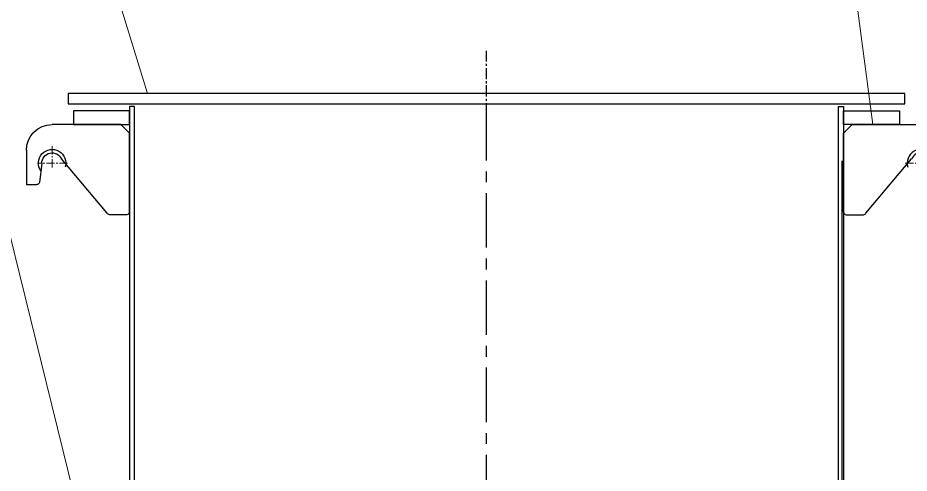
# Model space of a CAD drawing. Header units: millimetres. Extents: x 8981 to 59433, y 5244 to 14154.
# Drawn here: x 13796 to 14834, y 11981 to 12511 of the extents above; entities that cross this region are included whole.
import ezdxf

# ---------------------------------------------------------------- set-up
doc = ezdxf.new("R2010")
doc.units = ezdxf.units.MM
doc.linetypes.add('CENTERX2', pattern=[101.6, 63.5, -12.7, 12.7, -12.7])
for name, color, linetype, lineweight in [('1实线层', 7, 'Continuous', 30), ('点画线1', 4, 'CENTERX2', 20), ('铁心', 3, 'Continuous', 0)]:
    doc.layers.add(name, color=color, linetype=linetype, lineweight=lineweight)
doc.layers.add('3中心线层', color=1, linetype='CENTERX2')
doc.layers.add('细线', color=4, linetype='Continuous')

# ---------------------------------------------------------------- blocks, each defined once
blk = doc.blocks.new('A$C2CD672AE')
at = {"layer": '点画线1', "color": 1, "ltscale": 0.15}
for p, q in [((90, 55), (90, 81)), ((71.9, 60), (107, 60))]:
    blk.add_line(p, q, dxfattribs=at)
at = {"layer": '细线', "color": 4, "linetype": 'ByBlock', "lineweight": -3, "ltscale": 0.5}
for p, q in [((0, 95), (10, 105)), ((10, 105), (90, 105)), ((0, 3), (0, 95)), ((120, 75), (120, 35)), ((25.8, 1.8), (79, 64.9)), ((102, 60), (104.7, 37.6)), ((120, 35), (107.7, 35)), ((3, 0), (23.1, 0))]:
    blk.add_line(p, q, dxfattribs=at)
for centre, radius, start, end in [((90, 75), 30, 0, 90), ((90, 60), 16, 324.9725, 197.2987), ((90, 60), 12, 0, 155.8891), ((107.7, 38), 3, 186.8428, 270), ((3, 3), 3, 180, 270), ((23.1, 3), 3, 270, 335.8891)]:
    blk.add_arc(centre, radius, start, end, dxfattribs=at)

msp = doc.modelspace()

# ---------------------------------------------------------------- linework, layer by layer
at = {"layer": '1实线层'}
for points in [[(13854.126, 12410.838), (14829.126, 12410.838), (14829.126, 12422.838), (13854.126, 12422.838)], [(13925.626, 12402.838), (13860.626, 12402.838), (13860.626, 12386.838), (13925.626, 12386.838)], [(13931.626, 12407.838), (13925.626, 12407.838), (13925.626, 10617.838), (13931.626, 10617.838)], [(14751.626, 12407.838), (14757.626, 12407.838), (14757.626, 10617.838), (14751.626, 10617.838)], [(14757.626, 12402.838), (14822.626, 12402.838), (14822.626, 12386.838), (14757.626, 12386.838)]]:
    msp.add_lwpolyline(points, close=True, dxfattribs=at)
at = {"layer": '3中心线层', "color": 1, "ltscale": 0.2}
msp.add_line((14341.626, 12378.838), (14341.626, 12472.838), dxfattribs=at)
at = {"layer": '3中心线层'}
msp.add_line((14341.626, 10617.838), (14341.626, 12432.838), dxfattribs=at)
at = {"layer": '细线', "color": 4, "linetype": 'ByBlock', "lineweight": -3, "ltscale": 0.5}
msp.add_line((14755.626, 12344.438), (14755.626, 11499.838), dxfattribs=at)
at = {"layer": '铁心'}
for p, q in [((13904.934, 11778.882), (13663.709, 12753.766)), ((13946.779, 12422.838), (13844.846, 12753.766)), ((14791.679, 12386.838), (14743.399, 12753.766))]:
    msp.add_line(p, q, dxfattribs=at)

# ---------------------------------------------------------------- block references
at = {"layer": '细线', "color": 4, "linetype": 'ByBlock', "lineweight": -3, "ltscale": 0.5, "xscale": -1}
msp.add_blockref('A$C2CD672AE', (13925.626, 12281.837), dxfattribs=at)
at = {"layer": '细线', "color": 4, "linetype": 'ByBlock', "lineweight": -3, "ltscale": 0.5}
msp.add_blockref('A$C2CD672AE', (14757.626, 12281.837), dxfattribs=at)

doc.saveas('drawing.dxf')
